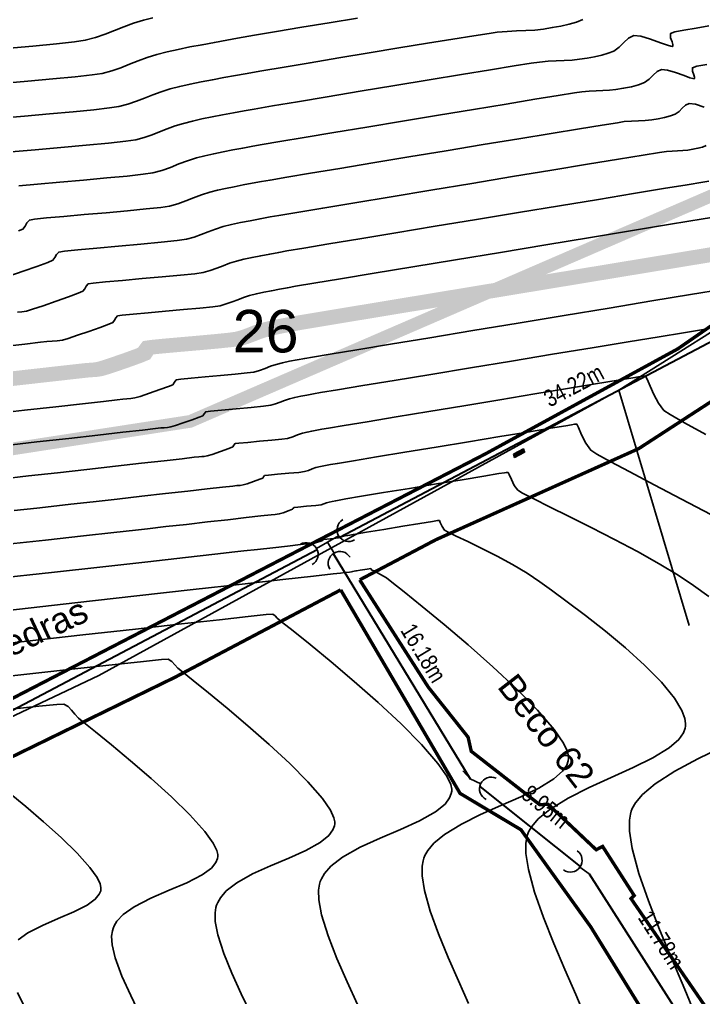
# Model space of a CAD drawing. Extents: x 360931 to 362237, y 7351473 to 7352200.
# Drawn here: x 361493 to 361533.2, y 7351632.7 to 7351690.3 of the extents above; entities that cross this region are included whole.
import ezdxf
from ezdxf.enums import TextEntityAlignment as Align

# ---------------------------------------------------------------- set-up
doc = ezdxf.new("R2010")
doc.units = 0
for name, color, linetype in [('A_Curvas Intermediarias', 37, 'Continuous'), ('A_Curvas Mestras', 32, 'Continuous'), ('AGUA', 3, 'Continuous'), ('LISTAGEM_TEXTO', 7, 'Continuous'), ('PONTOS-Pontos - Água_U', 1, 'Continuous'), ('PS_IND_COMPRIMENTO', 7, 'Continuous'), ('ZZ-Carimbo Texto', 7, 'Continuous')]:
    doc.layers.add(name, color=color, linetype=linetype)
doc.layers.add('TUBO_PE_80_NTS194_PN_12_5', color=5, linetype='Continuous', lineweight=30)
doc.styles.add('CARIMBO', font='arial.ttf', dxfattribs={"height": 2})
doc.styles.add('ROMANS', font='arial.ttf', dxfattribs={"height": 2})
doc.styles.get("Standard").update_dxf_attribs({"font": 'arial.ttf'})
picture_1 = doc.add_image_def('image1.tif', size_in_pixel=(23490, 20550))

# ---------------------------------------------------------------- blocks, each defined once
blk = doc.blocks.new('*U1160', base_point=(361544.508, 7351672.666))
for p, q in [((361544.382, 7351672.606), (361544.634, 7351672.77)), ((361544.59, 7351672.562), (361544.508, 7351672.688))]:
    blk.add_line(p, q)
for centre, start, end in [((361544.75, 7351672.845), 122.9683, 302.9683), ((361544.266, 7351672.532), 302.9683, 122.9683), ((361544.665, 7351672.447), 32.9683, 212.9683)]:
    blk.add_arc(centre, 0.138, start, end)
blk = doc.blocks.new('*U1161')
for p, q in [((-0.135, 0), (0, 0)), ((0, 0), (0.121, -0.049))]:
    blk.add_line(p, q)
blk.add_arc((-0.272, 0), 0.138, 270.0906, 90.0906)
blk = doc.blocks.new('*U1162')
for p, q in [((-0.135, 0), (0, 0)), ((0, 0), (0.121, -0.049))]:
    blk.add_line(p, q)
blk.add_arc((-0.272, 0), 0.138, 270.0906, 90.0906)

msp = doc.modelspace()

# ---------------------------------------------------------------- hatches: boundary and pattern name
h = msp.add_hatch()
h.set_pattern_fill('GRATE', color=256, scale=0.08, angle=118)
h.set_pattern_definition([(118, (-2.92939, 2.391954), (-0.05606717214654, -0.0298114442369), []), (208, (-2.9294, 2.39195), (0.119245776948, -0.224268688586), [])])
h.paths.add_polyline_path([(361522.06, 7351664.724), (361522.125, 7351664.533), (361522.716, 7351664.84), (361522.65, 7351665.031)])

# ---------------------------------------------------------------- linework, layer by layer
at = {"color": 0, "const_width": 0.2}
for points in [[(361418.062, 7351615.73), (361428.57, 7351620.209), (361442.639, 7351627.221), (361466.39, 7351637.679), (361485.303, 7351646.596), (361504.158, 7351656.341), (361520.394, 7351664.733), (361531.732, 7351670.921), (361539.767, 7351676.481), (361564.759, 7351694.257), (361569.859, 7351696.729), (361586.199, 7351702.555), (361595.11, 7351705.284), (361588.465, 7351719.596), (361578.767, 7351741.335), (361566.162, 7351734.098), (361548.463, 7351728.201), (361533.981, 7351723.108), (361524.91, 7351717.088)], [(361513.009, 7351657.326), (361517.493, 7351659.689), (361529.433, 7351665.051), (361541.691, 7351673.007)], [(361472.232, 7351636.239), (361486.788, 7351644.103), (361502.128, 7351651.591), (361511.89, 7351656.736)]]:
    msp.add_lwpolyline(points, dxfattribs=at)
at = {"color": 0, "elevation": 21.756}
msp.add_lwpolyline([(361522.06, 7351664.724), (361522.125, 7351664.533), (361522.716, 7351664.84), (361522.65, 7351665.031), (361522.06, 7351664.724)], dxfattribs=at)
at = {"color": 0, "const_width": 0.2}
for points, elevation in [([(361513.009, 7351657.326), (361517.043, 7351651.017), (361519.392, 7351648.062), (361519.573, 7351647.239), (361523.604, 7351644.095), (361524.104, 7351644.115), (361526.93, 7351641.441), (361527.307, 7351641.639), (361529.166, 7351638.746), (361528.981, 7351638.566), (361533.638, 7351631.802), (361545.321, 7351639.82), (361545.583, 7351639.484), (361549.553, 7351642.583), (361549.238, 7351642.949), (361550.055, 7351643.651), (361553.066, 7351640.058), (361553.351, 7351639.834), (361555.985, 7351636.376), (361564.36, 7351642.254), (361564.173, 7351644.21), (361562.831, 7351646.833), (361561.807, 7351646.249)], 21.841), ([(361500.587, 7351602.935), (361499.257, 7351604.418), (361504.533, 7351608.979), (361509.639, 7351614.008), (361510.112, 7351614.726), (361515.733, 7351619.705), (361515.929, 7351619.982), (361521.913, 7351624.275), (361522.27, 7351623.719), (361526.96, 7351626.591), (361526.654, 7351627.046), (361530.966, 7351629.851), (361526.602, 7351636.914), (361522.502, 7351642.619), (361518.917, 7351644.758), (361511.89, 7351656.736)], 10.051)]:
    msp.add_lwpolyline(points, dxfattribs=dict(at, elevation=elevation))
at = {"layer": 'A_Curvas Intermediarias', "flags": 128}
for points, elevation in [([(361491.838, 7351684.496), (361493.278, 7351684.622), (361494.745, 7351684.751), (361496.136, 7351684.877), (361497.349, 7351684.995), (361498.283, 7351685.099), (361498.837, 7351685.183), (361499.366, 7351685.322), (361499.864, 7351685.492), (361500.346, 7351685.68), (361500.828, 7351685.872), (361501.324, 7351686.056), (361501.849, 7351686.22), (361502.417, 7351686.364), (361503.027, 7351686.501), (361503.669, 7351686.632), (361504.335, 7351686.76), (361505.015, 7351686.886), (361505.702, 7351687.012), (361506.275, 7351687.113), (361507.253, 7351687.281), (361508.553, 7351687.501), (361510.092, 7351687.76), (361511.788, 7351688.044), (361513.558, 7351688.338), (361515.319, 7351688.63), (361516.99, 7351688.904), (361518.486, 7351689.148), (361519.726, 7351689.348), (361520.627, 7351689.489), (361521.106, 7351689.557), (361521.679, 7351689.608), (361522.24, 7351689.634), (361522.788, 7351689.655), (361523.319, 7351689.686), (361523.83, 7351689.744), (361524.34, 7351689.826), (361524.85, 7351689.921), (361525.338, 7351690.032), (361525.779, 7351690.158), (361526.149, 7351690.305)], 33), ([(361491.894, 7351686.536), (361493.464, 7351686.674), (361494.952, 7351686.809), (361496.251, 7351686.935), (361497.252, 7351687.046), (361497.844, 7351687.136), (361498.41, 7351687.285), (361498.944, 7351687.467), (361499.46, 7351687.668), (361499.976, 7351687.874), (361500.507, 7351688.071), (361501.069, 7351688.246), (361501.677, 7351688.401), (361502.33, 7351688.547), (361503.017, 7351688.688), (361503.73, 7351688.824), (361504.458, 7351688.959), (361505.194, 7351689.094), (361505.813, 7351689.204), (361506.811, 7351689.377), (361508.103, 7351689.596), (361509.601, 7351689.849), (361511.219, 7351690.12), (361512.87, 7351690.394)], 34), ([(361492.491, 7351682.518), (361493.91, 7351682.643), (361495.423, 7351682.775), (361496.901, 7351682.907), (361498.215, 7351683.032), (361499.234, 7351683.142), (361499.83, 7351683.23), (361500.321, 7351683.359), (361500.784, 7351683.517), (361501.233, 7351683.691), (361501.68, 7351683.87), (361502.141, 7351684.042), (361502.629, 7351684.194), (361503.158, 7351684.328), (361503.724, 7351684.455), (361504.321, 7351684.577), (361504.94, 7351684.695), (361505.572, 7351684.812), (361506.211, 7351684.93), (361506.805, 7351685.034), (361507.884, 7351685.218), (361509.349, 7351685.465), (361511.101, 7351685.758), (361513.041, 7351686.082), (361515.07, 7351686.419), (361517.091, 7351686.753), (361519.003, 7351687.068), (361520.709, 7351687.346), (361522.109, 7351687.573), (361523.104, 7351687.731), (361523.597, 7351687.803), (361524.093, 7351687.846), (361524.579, 7351687.87), (361525.053, 7351687.887), (361525.512, 7351687.914), (361525.955, 7351687.964), (361526.396, 7351688.036), (361526.837, 7351688.118), (361527.259, 7351688.213), (361527.641, 7351688.323), (361527.961, 7351688.45), (361528.28, 7351688.675), (361528.558, 7351688.959), (361528.836, 7351689.217), (361529.154, 7351689.366), (361529.561, 7351689.325), (361530.128, 7351689.153), (361530.72, 7351688.936), (361531.12, 7351688.792), (361531.331, 7351688.729), (361531.413, 7351688.72), (361531.434, 7351688.727), (361531.449, 7351688.752), (361531.45, 7351688.828), (361531.401, 7351688.989), (361531.31, 7351689.236), (361531.3, 7351689.482), (361531.549, 7351689.573), (361532.096, 7351689.681), (361532.811, 7351689.8), (361533.562, 7351689.925)], 32), ([(361492.937, 7351680.517), (361494.041, 7351680.619), (361495.351, 7351680.734), (361496.75, 7351680.856), (361498.116, 7351680.978), (361499.33, 7351681.094), (361500.272, 7351681.195), (361500.822, 7351681.276), (361501.364, 7351681.424), (361501.871, 7351681.605), (361502.366, 7351681.803), (361502.872, 7351681.996), (361503.41, 7351682.167), (361503.898, 7351682.291), (361504.421, 7351682.409), (361504.973, 7351682.522), (361505.545, 7351682.631), (361506.129, 7351682.739), (361506.719, 7351682.848), (361507.266, 7351682.943), (361508.301, 7351683.119), (361509.735, 7351683.36), (361511.476, 7351683.651), (361513.435, 7351683.977), (361515.52, 7351684.323), (361517.643, 7351684.675), (361519.712, 7351685.016), (361521.637, 7351685.333), (361523.327, 7351685.609), (361524.693, 7351685.831), (361525.644, 7351685.982), (361526.089, 7351686.049), (361526.507, 7351686.085), (361526.918, 7351686.105), (361527.318, 7351686.12), (361527.706, 7351686.142), (361528.079, 7351686.185), (361528.545, 7351686.261), (361529.005, 7351686.353), (361529.426, 7351686.463), (361529.773, 7351686.594), (361530.043, 7351686.785), (361530.277, 7351687.024), (361530.512, 7351687.242), (361530.78, 7351687.368), (361531.124, 7351687.334), (361531.603, 7351687.188), (361532.102, 7351687.006), (361532.44, 7351686.883), (361532.618, 7351686.831), (361532.688, 7351686.823), (361532.705, 7351686.829), (361532.718, 7351686.85), (361532.719, 7351686.914), (361532.678, 7351687.05), (361532.6, 7351687.259), (361532.592, 7351687.466), (361532.853, 7351687.552), (361533.446, 7351687.665)], 31), ([(361492.363, 7351675.203), (361493.197, 7351675.488), (361494.012, 7351675.776), (361494.648, 7351676.013), (361494.949, 7351676.144), (361495.072, 7351676.3), (361495.165, 7351676.483), (361495.292, 7351676.622), (361495.63, 7351676.675), (361496.425, 7351676.755), (361497.535, 7351676.855), (361498.816, 7351676.967), (361500.127, 7351677.083), (361501.324, 7351677.194), (361502.265, 7351677.292), (361502.807, 7351677.37), (361503.26, 7351677.493), (361503.684, 7351677.645), (361504.098, 7351677.81), (361504.521, 7351677.972), (361504.97, 7351678.115), (361505.463, 7351678.239), (361505.998, 7351678.355), (361506.562, 7351678.466), (361507.145, 7351678.575), (361507.736, 7351678.683), (361508.252, 7351678.773), (361509.316, 7351678.952), (361510.835, 7351679.206), (361512.716, 7351679.519), (361514.867, 7351679.876), (361517.195, 7351680.262), (361519.607, 7351680.661), (361522.011, 7351681.058), (361524.314, 7351681.437), (361526.424, 7351681.785), (361528.247, 7351682.084), (361529.691, 7351682.319), (361530.664, 7351682.476), (361531.072, 7351682.54), (361531.401, 7351682.567), (361531.722, 7351682.58), (361532.032, 7351682.594), (361532.328, 7351682.625), (361532.622, 7351682.674), (361532.913, 7351682.732), (361533.178, 7351682.801), (361533.397, 7351682.884)], 29), ([(361492.871, 7351673.081), (361493.127, 7351673.104), (361493.391, 7351673.149), (361493.753, 7351673.256), (361494.381, 7351673.462), (361495.134, 7351673.72), (361495.868, 7351673.98), (361496.442, 7351674.193), (361496.713, 7351674.311), (361496.824, 7351674.452), (361496.908, 7351674.617), (361497.023, 7351674.743), (361497.328, 7351674.79), (361498.045, 7351674.862), (361499.045, 7351674.953), (361500.201, 7351675.054), (361501.382, 7351675.158), (361502.462, 7351675.258), (361503.311, 7351675.347), (361503.8, 7351675.417), (361504.208, 7351675.528), (361504.59, 7351675.665), (361504.964, 7351675.813), (361505.345, 7351675.959), (361505.75, 7351676.088), (361506.195, 7351676.2), (361506.677, 7351676.305), (361507.186, 7351676.405), (361507.712, 7351676.503), (361508.245, 7351676.601), (361508.719, 7351676.683), (361509.728, 7351676.852), (361511.189, 7351677.096), (361513.019, 7351677.4), (361515.134, 7351677.751), (361517.451, 7351678.135), (361519.885, 7351678.537), (361522.353, 7351678.945), (361524.772, 7351679.344), (361527.057, 7351679.721), (361529.126, 7351680.061), (361530.895, 7351680.352), (361532.28, 7351680.579), (361533.197, 7351680.728), (361533.563, 7351680.785)], 28), ([(361491.906, 7351671.048), (361493.298, 7351671.205), (361494.216, 7351671.308), (361494.584, 7351671.349), (361494.901, 7351671.373), (361495.205, 7351671.395), (361495.517, 7351671.443), (361495.839, 7351671.538), (361496.399, 7351671.722), (361497.07, 7351671.952), (361497.724, 7351672.183), (361498.236, 7351672.373), (361498.477, 7351672.478), (361498.576, 7351672.604), (361498.651, 7351672.75), (361498.753, 7351672.863), (361499.025, 7351672.905), (361499.664, 7351672.97), (361500.555, 7351673.05), (361501.585, 7351673.14), (361502.638, 7351673.233), (361503.6, 7351673.322), (361504.356, 7351673.401), (361504.792, 7351673.464), (361505.156, 7351673.563), (361505.497, 7351673.685), (361505.83, 7351673.817), (361506.169, 7351673.947), (361506.53, 7351674.062), (361506.927, 7351674.162), (361507.356, 7351674.255), (361507.81, 7351674.344), (361508.278, 7351674.432), (361508.754, 7351674.519), (361509.237, 7351674.602), (361510.31, 7351674.782), (361511.879, 7351675.043), (361513.854, 7351675.37), (361516.143, 7351675.749), (361518.653, 7351676.164), (361521.292, 7351676.601), (361523.97, 7351677.043), (361526.593, 7351677.476), (361529.071, 7351677.884), (361531.311, 7351678.253), (361533.221, 7351678.567), (361534.709, 7351678.812)], 27), ([(361492.036, 7351665.222), (361494.001, 7351665.444), (361495.877, 7351665.655), (361497.589, 7351665.847), (361499.063, 7351666.013), (361500.223, 7351666.143), (361500.995, 7351666.23), (361501.303, 7351666.265), (361501.505, 7351666.28), (361501.697, 7351666.294), (361501.895, 7351666.324), (361502.161, 7351666.405), (361502.622, 7351666.559), (361503.137, 7351666.739), (361503.566, 7351666.895), (361503.77, 7351666.98), (361503.856, 7351667.106), (361503.945, 7351667.224), (361504.227, 7351667.261), (361504.881, 7351667.322), (361505.735, 7351667.397), (361506.617, 7351667.476), (361507.353, 7351667.549), (361507.77, 7351667.604), (361508.055, 7351667.685), (361508.322, 7351667.786), (361508.588, 7351667.89), (361508.871, 7351667.983), (361509.188, 7351668.061), (361509.536, 7351668.134), (361509.903, 7351668.204), (361510.279, 7351668.273), (361510.706, 7351668.345), (361511.707, 7351668.512), (361513.186, 7351668.758), (361515.045, 7351669.066), (361517.19, 7351669.421), (361519.522, 7351669.806), (361521.946, 7351670.207), (361524.365, 7351670.606), (361526.683, 7351670.989), (361528.802, 7351671.338), (361530.628, 7351671.639), (361532.062, 7351671.875), (361533.008, 7351672.03), (361533.371, 7351672.089)], 24), ([(361491.877, 7351663.257), (361493.508, 7351663.441), (361495.225, 7351663.634), (361496.956, 7351663.829), (361498.627, 7351664.017), (361500.166, 7351664.19), (361501.5, 7351664.34), (361502.556, 7351664.459), (361503.261, 7351664.538), (361503.543, 7351664.57), (361503.706, 7351664.582), (361503.861, 7351664.593), (361504.021, 7351664.618), (361504.32, 7351664.711), (361504.821, 7351664.883), (361505.301, 7351665.055), (361505.534, 7351665.147), (361505.604, 7351665.248), (361505.675, 7351665.344), (361505.899, 7351665.372), (361506.426, 7351665.42), (361507.116, 7351665.482), (361507.829, 7351665.546), (361508.425, 7351665.606), (361508.763, 7351665.651), (361509.066, 7351665.742), (361509.35, 7351665.854), (361509.651, 7351665.957), (361509.907, 7351666.02), (361510.188, 7351666.079), (361510.484, 7351666.135), (361510.788, 7351666.191), (361511.179, 7351666.257), (361512.101, 7351666.411), (361513.455, 7351666.635), (361515.146, 7351666.915), (361517.075, 7351667.235), (361519.146, 7351667.577), (361521.261, 7351667.926), (361523.322, 7351668.266), (361525.233, 7351668.582), (361526.896, 7351668.856), (361528.214, 7351669.073), (361529.089, 7351669.216), (361529.425, 7351669.271), (361529.644, 7351669.318), (361529.835, 7351669.309), (361529.936, 7351669.131), (361530.102, 7351668.736), (361530.327, 7351668.23), (361530.599, 7351667.717), (361530.91, 7351667.303), (361531.288, 7351667.054), (361532.137, 7351666.567), (361533.379, 7351665.882)], 23), ([(361492.659, 7351661.4), (361494.008, 7351661.55), (361494.842, 7351661.643), (361496, 7351661.774), (361497.318, 7351661.923), (361498.732, 7351662.082), (361500.176, 7351662.245), (361501.583, 7351662.403), (361502.889, 7351662.55), (361504.028, 7351662.678), (361504.934, 7351662.78), (361505.541, 7351662.848), (361505.783, 7351662.875), (361505.966, 7351662.888), (361506.147, 7351662.912), (361506.376, 7351662.984), (361506.759, 7351663.116), (361507.124, 7351663.247), (361507.298, 7351663.314), (361507.352, 7351663.391), (361507.406, 7351663.464), (361507.637, 7351663.49), (361508.174, 7351663.538), (361508.83, 7351663.597), (361509.419, 7351663.654), (361509.755, 7351663.698), (361509.986, 7351663.767), (361510.202, 7351663.853), (361510.431, 7351663.931), (361510.696, 7351663.994), (361510.989, 7351664.052), (361511.296, 7351664.108), (361511.694, 7351664.176), (361512.637, 7351664.333), (361514.002, 7351664.559), (361515.669, 7351664.835), (361517.513, 7351665.14), (361519.414, 7351665.454), (361521.249, 7351665.756), (361522.895, 7351666.028), (361524.23, 7351666.248), (361525.133, 7351666.396), (361525.479, 7351666.452), (361525.645, 7351666.487), (361525.791, 7351666.481), (361525.893, 7351666.284), (361526.073, 7351665.859), (361526.317, 7351665.364), (361526.609, 7351664.955), (361526.961, 7351664.73), (361527.754, 7351664.291), (361528.906, 7351663.677), (361530.332, 7351662.926), (361531.951, 7351662.08), (361533.679, 7351661.177)], 22), ([(361491.908, 7351659.379), (361494.515, 7351659.668), (361496.744, 7351659.916), (361498.531, 7351660.114), (361499.811, 7351660.256), (361500.519, 7351660.335), (361501.604, 7351660.458), (361502.806, 7351660.594), (361504.047, 7351660.733), (361505.246, 7351660.868), (361506.323, 7351660.989), (361507.198, 7351661.088), (361507.791, 7351661.154), (361508.023, 7351661.18), (361508.149, 7351661.19), (361508.273, 7351661.205), (361508.503, 7351661.281), (361508.866, 7351661.409), (361509.062, 7351661.482), (361509.099, 7351661.534), (361509.136, 7351661.584), (361509.37, 7351661.607), (361509.884, 7351661.654), (361510.427, 7351661.705), (361510.748, 7351661.745), (361510.906, 7351661.792), (361511.054, 7351661.851), (361511.212, 7351661.904), (361511.393, 7351661.948), (361511.594, 7351661.987), (361511.805, 7351662.026), (361512.193, 7351662.092), (361513.112, 7351662.244), (361514.41, 7351662.459), (361515.933, 7351662.711), (361517.526, 7351662.974), (361519.037, 7351663.223), (361520.31, 7351663.433), (361521.194, 7351663.579), (361521.533, 7351663.634), (361521.645, 7351663.654), (361521.747, 7351663.654), (361521.81, 7351663.523), (361521.935, 7351663.231), (361522.106, 7351662.889), (361522.308, 7351662.607), (361522.599, 7351662.431), (361523.25, 7351662.095), (361524.189, 7351661.626), (361525.343, 7351661.052), (361526.637, 7351660.402), (361528, 7351659.704), (361529.356, 7351658.986), (361530.635, 7351658.276), (361531.761, 7351657.602), (361532.661, 7351656.993), (361533.558, 7351656.344)], 21), ([(361519.412, 7351632.393), (361518.822, 7351633.724), (361518.215, 7351635.11), (361517.644, 7351636.495), (361517.163, 7351637.826), (361516.824, 7351639.048), (361516.691, 7351639.91), (361516.69, 7351640.471), (361516.743, 7351640.797), (361516.787, 7351640.945), (361516.849, 7351641.1), (361517.018, 7351641.399), (361517.372, 7351641.823), (361518.004, 7351642.349), (361518.992, 7351642.951), (361520.123, 7351643.509), (361521.315, 7351644.038), (361522.485, 7351644.554), (361523.552, 7351645.073), (361524.432, 7351645.611), (361524.947, 7351646.065), (361525.195, 7351646.426), (361525.285, 7351646.677), (361525.305, 7351646.807), (361525.305, 7351646.931), (361525.244, 7351647.215), (361525.01, 7351647.718), (361524.464, 7351648.512), (361523.477, 7351649.657), (361522.239, 7351650.912), (361520.845, 7351652.213), (361519.392, 7351653.498), (361517.976, 7351654.701), (361516.69, 7351655.761), (361515.632, 7351656.612), (361514.897, 7351657.193), (361514.579, 7351657.438), (361514.23, 7351657.651), (361513.874, 7351657.831), (361513.707, 7351657.911), (361513.684, 7351657.956), (361513.66, 7351657.999), (361513.44, 7351657.965), (361513.039, 7351657.899), (361512.822, 7351657.862), (361512.772, 7351657.852), (361512.686, 7351657.839), (361512.597, 7351657.825), (361512.524, 7351657.793), (361512.404, 7351657.779), (361512.142, 7351657.75), (361511.871, 7351657.72), (361511.447, 7351657.672), (361510.293, 7351657.543), (361508.484, 7351657.342), (361506.097, 7351657.075), (361503.209, 7351656.752), (361499.896, 7351656.382), (361496.234, 7351655.972), (361492.301, 7351655.531)], 19), ([(361512.884, 7351632.338), (361512.273, 7351633.675), (361511.671, 7351635.039), (361511.145, 7351636.37), (361510.762, 7351637.607), (361510.602, 7351638.491), (361510.59, 7351639.07), (361510.642, 7351639.411), (361510.687, 7351639.565), (361510.754, 7351639.729), (361510.935, 7351640.041), (361511.316, 7351640.476), (361511.992, 7351641.002), (361513.038, 7351641.59), (361514.21, 7351642.126), (361515.407, 7351642.634), (361516.528, 7351643.139), (361517.473, 7351643.666), (361518.032, 7351644.121), (361518.304, 7351644.49), (361518.402, 7351644.752), (361518.424, 7351644.889), (361518.424, 7351645.008), (361518.363, 7351645.279), (361518.135, 7351645.763), (361517.603, 7351646.528), (361516.642, 7351647.633), (361515.44, 7351648.845), (361514.09, 7351650.102), (361512.686, 7351651.341), (361511.322, 7351652.499), (361510.092, 7351653.514), (361509.091, 7351654.323), (361508.411, 7351654.864), (361508.148, 7351655.074), (361508.028, 7351655.213), (361507.895, 7351655.315), (361507.512, 7351655.278), (361506.439, 7351655.163), (361504.75, 7351654.979), (361502.516, 7351654.732), (361499.81, 7351654.431), (361496.702, 7351654.084), (361493.266, 7351653.7), (361489.573, 7351653.285)], 18), ([(361506.596, 7351631.784), (361506.04, 7351632.968), (361505.491, 7351634.169), (361505.009, 7351635.34), (361504.657, 7351636.432), (361504.51, 7351637.216), (361504.499, 7351637.736), (361504.546, 7351638.044), (361504.588, 7351638.185), (361504.648, 7351638.335), (361504.813, 7351638.621), (361505.157, 7351639.016), (361505.767, 7351639.491), (361506.707, 7351640.018), (361507.759, 7351640.493), (361508.834, 7351640.943), (361509.84, 7351641.391), (361510.688, 7351641.862), (361511.19, 7351642.271), (361511.434, 7351642.606), (361511.522, 7351642.846), (361511.542, 7351642.971), (361511.542, 7351643.08), (361511.489, 7351643.327), (361511.287, 7351643.763), (361510.815, 7351644.449), (361509.961, 7351645.436), (361508.891, 7351646.516), (361507.687, 7351647.634), (361506.433, 7351648.737), (361505.211, 7351649.771), (361504.104, 7351650.681), (361503.196, 7351651.413), (361502.568, 7351651.913), (361502.305, 7351652.127), (361502.124, 7351652.333), (361501.95, 7351652.531), (361501.743, 7351652.663), (361501.346, 7351652.633), (361500.276, 7351652.525), (361498.608, 7351652.347), (361496.416, 7351652.108), (361493.774, 7351651.817), (361490.756, 7351651.481)], 17), ([(361500.094, 7351631.702), (361499.534, 7351632.86), (361499.016, 7351634.002), (361498.617, 7351635.074), (361498.436, 7351635.848), (361498.407, 7351636.362), (361498.448, 7351636.666), (361498.488, 7351636.806), (361498.549, 7351636.955), (361498.721, 7351637.237), (361499.084, 7351637.626), (361499.729, 7351638.086), (361500.712, 7351638.594), (361501.783, 7351639.055), (361502.827, 7351639.5), (361503.732, 7351639.961), (361504.277, 7351640.361), (361504.543, 7351640.691), (361504.64, 7351640.928), (361504.66, 7351641.053), (361504.66, 7351641.16), (361504.603, 7351641.403), (361504.388, 7351641.836), (361503.895, 7351642.519), (361503.014, 7351643.498), (361501.928, 7351644.558), (361500.733, 7351645.638), (361499.524, 7351646.677), (361498.396, 7351647.612), (361497.447, 7351648.382), (361496.77, 7351648.925), (361496.462, 7351649.179), (361496.248, 7351649.418), (361496.049, 7351649.66), (361495.838, 7351649.87), (361495.59, 7351650.01), (361495.182, 7351649.988), (361494.123, 7351649.888), (361492.49, 7351649.719)], 16), ([(361534.331, 7351647.476), (361532.911, 7351646.788), (361531.567, 7351646.072), (361530.398, 7351645.322), (361529.657, 7351644.695), (361529.247, 7351644.208), (361529.055, 7351643.874), (361528.987, 7351643.705), (361528.939, 7351643.543), (361528.884, 7351643.176), (361528.891, 7351642.53), (361529.049, 7351641.513), (361529.443, 7351640.047), (361529.999, 7351638.433), (361530.658, 7351636.745), (361531.36, 7351635.057), (361532.045, 7351633.444), (361532.653, 7351631.978)], 21)]:
    msp.add_lwpolyline(points, dxfattribs=dict(at, elevation=elevation))
at = {"layer": 'A_Curvas Mestras', "flags": 128}
for points, elevation in [([(361492.183, 7351688.596), (361493.769, 7351688.74), (361495.154, 7351688.875), (361496.22, 7351688.993), (361496.852, 7351689.089), (361497.455, 7351689.248), (361498.024, 7351689.442), (361498.574, 7351689.656), (361499.124, 7351689.875), (361499.69, 7351690.086), (361500.289, 7351690.273), (361500.841, 7351690.414)], 35), ([(361492.928, 7351677.862), (361493.184, 7351677.976), (361493.32, 7351678.148), (361493.422, 7351678.349), (361493.562, 7351678.502), (361493.864, 7351678.552), (361494.577, 7351678.626), (361495.59, 7351678.72), (361496.793, 7351678.825), (361498.077, 7351678.937), (361499.331, 7351679.05), (361500.445, 7351679.155), (361501.31, 7351679.249), (361501.815, 7351679.323), (361502.312, 7351679.459), (361502.777, 7351679.625), (361503.232, 7351679.806), (361503.696, 7351679.984), (361504.19, 7351680.141), (361504.638, 7351680.255), (361505.118, 7351680.363), (361505.625, 7351680.466), (361506.15, 7351680.567), (361506.686, 7351680.666), (361507.228, 7351680.766), (361507.731, 7351680.853), (361508.722, 7351681.021), (361510.117, 7351681.255), (361511.834, 7351681.541), (361513.791, 7351681.867), (361515.906, 7351682.218), (361518.095, 7351682.58), (361520.276, 7351682.94), (361522.367, 7351683.285), (361524.286, 7351683.6), (361525.949, 7351683.873), (361527.274, 7351684.088), (361528.178, 7351684.233), (361528.58, 7351684.294), (361529.006, 7351684.329), (361529.42, 7351684.346), (361529.821, 7351684.365), (361530.204, 7351684.405), (361530.584, 7351684.468), (361530.959, 7351684.543), (361531.302, 7351684.632), (361531.585, 7351684.739), (361531.805, 7351684.895), (361531.996, 7351685.09), (361532.187, 7351685.267), (361532.406, 7351685.371), (361532.777, 7351685.319), (361533.285, 7351685.149)], 30), ([(361491.248, 7351667.081), (361493.28, 7351667.309), (361495.119, 7351667.516), (361496.691, 7351667.693), (361497.921, 7351667.831), (361498.737, 7351667.923), (361499.064, 7351667.959), (361499.303, 7351667.978), (361499.533, 7351667.994), (361499.769, 7351668.031), (361500.086, 7351668.126), (361500.634, 7351668.308), (361501.246, 7351668.522), (361501.759, 7351668.709), (361502.006, 7351668.813), (361502.109, 7351668.964), (361502.214, 7351669.103), (361502.474, 7351669.141), (361503.079, 7351669.2), (361503.902, 7351669.273), (361504.812, 7351669.353), (361505.681, 7351669.432), (361506.379, 7351669.502), (361506.778, 7351669.557), (361507.118, 7351669.654), (361507.436, 7351669.774), (361507.753, 7351669.899), (361508.091, 7351670.01), (361508.469, 7351670.103), (361508.884, 7351670.189), (361509.322, 7351670.272), (361509.771, 7351670.355), (361510.223, 7351670.432), (361511.279, 7351670.608), (361512.845, 7351670.868), (361514.827, 7351671.197), (361517.131, 7351671.578), (361519.664, 7351671.997), (361522.332, 7351672.438), (361525.042, 7351672.886), (361527.701, 7351673.325), (361530.213, 7351673.739), (361532.487, 7351674.114), (361534.427, 7351674.434)], 25), ([(361526.292, 7351631.574), (361525.728, 7351632.918), (361525.091, 7351634.39), (361524.436, 7351635.927), (361523.821, 7351637.463), (361523.303, 7351638.936), (361522.936, 7351640.279), (361522.791, 7351641.219), (361522.787, 7351641.823), (361522.841, 7351642.17), (361522.887, 7351642.325), (361522.952, 7351642.487), (361523.133, 7351642.802), (361523.514, 7351643.254), (361524.2, 7351643.82), (361525.277, 7351644.481), (361526.513, 7351645.101), (361527.818, 7351645.694), (361529.1, 7351646.274), (361530.268, 7351646.854), (361531.233, 7351647.447), (361531.797, 7351647.939), (361532.068, 7351648.324), (361532.165, 7351648.589), (361532.187, 7351648.725), (361532.191, 7351648.864), (361532.149, 7351649.161), (361531.972, 7351649.646), (361531.547, 7351650.354), (361530.767, 7351651.31), (361529.779, 7351652.312), (361528.656, 7351653.322), (361527.473, 7351654.304), (361526.304, 7351655.222), (361525.223, 7351656.037), (361524.304, 7351656.714), (361523.62, 7351657.216), (361522.868, 7351657.724), (361522.005, 7351658.234), (361521.093, 7351658.726), (361520.196, 7351659.181), (361519.376, 7351659.581), (361518.696, 7351659.906), (361518.219, 7351660.139), (361518.008, 7351660.259), (361517.863, 7351660.474), (361517.753, 7351660.711), (361517.703, 7351660.827), (361517.647, 7351660.824), (361517.588, 7351660.816), (361517.297, 7351660.768), (361516.555, 7351660.646), (361515.541, 7351660.479), (361514.432, 7351660.295), (361513.406, 7351660.126), (361512.64, 7351659.999), (361512.313, 7351659.944), (361512.137, 7351659.911), (361511.992, 7351659.878), (361511.866, 7351659.833), (361511.74, 7351659.792), (361511.482, 7351659.762), (361511.079, 7351659.725), (361510.867, 7351659.705), (361510.827, 7351659.649), (361510.718, 7351659.61), (361510.517, 7351659.539), (361510.398, 7351659.499), (361510.331, 7351659.492), (361510.263, 7351659.486), (361510.056, 7351659.462), (361509.521, 7351659.402), (361508.764, 7351659.317), (361507.888, 7351659.218), (361506.997, 7351659.118), (361506.195, 7351659.027), (361505.653, 7351658.967), (361504.485, 7351658.837), (361502.757, 7351658.644), (361500.535, 7351658.397), (361497.886, 7351658.102), (361494.875, 7351657.766), (361491.569, 7351657.397)], 20), ([(361492.909, 7351636.142), (361493.472, 7351636.544), (361494.33, 7351636.988), (361495.265, 7351637.39), (361496.178, 7351637.779), (361496.968, 7351638.181), (361497.444, 7351638.531), (361497.677, 7351638.819), (361497.761, 7351639.026), (361497.779, 7351639.135), (361497.778, 7351639.228), (361497.73, 7351639.439), (361497.547, 7351639.813), (361497.125, 7351640.401), (361496.369, 7351641.243), (361495.435, 7351642.155), (361494.404, 7351643.086), (361493.356, 7351643.985), (361492.373, 7351644.8)], 15), ([(361493.338, 7351632.084), (361492.874, 7351633.047)], 15)]:
    msp.add_lwpolyline(points, dxfattribs=dict(at, elevation=elevation))
at = {"layer": 'AGUA', "color": 3}
for points in [[(361528.254, 7351668.491), (361537.304, 7351674.171), (361546.564, 7351680.921), (361556.864, 7351688.111), (361559.924, 7351690.031)], [(361528.254, 7351668.491), (361497.644, 7351651.701), (361474.954, 7351640.951), (361457.414, 7351632.781), (361442.554, 7351625.811), (361435.884, 7351622.621)], [(361528.254, 7351668.491), (361532.404, 7351654.631)]]:
    msp.add_lwpolyline(points, dxfattribs=at)
at = {"layer": 'LISTAGEM_TEXTO', "color": 3, "const_width": 0.75, "elevation": 82}
msp.add_lwpolyline([(361523.7, 7351756.873), (361511.33, 7351757.982), (361498.466, 7351765.259), (361495.486, 7351771.577), (361464.036, 7351756.741), (361458.263, 7351746.907), (361448.957, 7351726.83), (361437.449, 7351720.38), (361434.744, 7351715.83), (361412.836, 7351678.871), (361412.627, 7351668.067), (361435.653, 7351665.543), (361441.908, 7351657.196), (361503.026, 7351666.652), (361536.566, 7351681.165), (361551.447, 7351668.93), (361566.951, 7351662.595), (361569.508, 7351649.105), (361593.285, 7351639.839), (361727.858, 7351658.655), (361789.322, 7351701.351), (361828.667, 7351718.275)], dxfattribs=at)
at = {"layer": 'LISTAGEM_TEXTO', "color": 41, "true_color": 0xf4ee51, "const_width": 0.85, "elevation": 26}
for points in [[(361490.648, 7351668.96), (361492.62, 7351669.182), (361494.299, 7351669.371), (361495.61, 7351669.518), (361496.476, 7351669.615), (361496.824, 7351669.654), (361497.102, 7351669.675), (361497.369, 7351669.694), (361497.643, 7351669.737), (361498.011, 7351669.847), (361498.647, 7351670.06), (361499.36, 7351670.307), (361499.955, 7351670.525), (361500.241, 7351670.645), (361500.361, 7351670.821), (361500.484, 7351670.983), (361500.785, 7351671.027), (361501.488, 7351671.096), (361502.444, 7351671.181), (361503.502, 7351671.273), (361504.511, 7351671.365), (361505.322, 7351671.447), (361505.785, 7351671.511), (361506.18, 7351671.623), (361506.549, 7351671.762), (361506.918, 7351671.907), (361507.311, 7351672.036), (361507.659, 7351672.123), (361508.036, 7351672.205), (361508.434, 7351672.284), (361508.845, 7351672.36), (361509.262, 7351672.437), (361509.705, 7351672.513), (361510.719, 7351672.682), (361512.221, 7351672.931), (361514.128, 7351673.247), (361516.357, 7351673.616), (361518.827, 7351674.024), (361521.454, 7351674.458), (361524.155, 7351674.904), (361526.849, 7351675.348), (361529.453, 7351675.778), (361531.883, 7351676.179), (361534.058, 7351676.537)], [(361490.794, 7351668.963), (361492.767, 7351669.185), (361494.446, 7351669.374), (361495.757, 7351669.521), (361496.623, 7351669.619), (361496.97, 7351669.657), (361497.249, 7351669.679), (361497.516, 7351669.698), (361497.789, 7351669.74), (361498.158, 7351669.851), (361498.794, 7351670.063), (361499.506, 7351670.311), (361500.102, 7351670.528), (361500.388, 7351670.649), (361500.508, 7351670.824), (361500.63, 7351670.986), (361500.932, 7351671.03), (361501.635, 7351671.099), (361502.591, 7351671.184), (361503.648, 7351671.276), (361504.658, 7351671.368), (361505.469, 7351671.45), (361505.932, 7351671.514), (361506.327, 7351671.626), (361506.696, 7351671.765), (361507.064, 7351671.91), (361507.457, 7351672.039), (361507.805, 7351672.126), (361508.182, 7351672.208), (361508.58, 7351672.287), (361508.992, 7351672.364), (361509.409, 7351672.44), (361509.852, 7351672.516), (361510.866, 7351672.685), (361512.367, 7351672.934), (361514.274, 7351673.25), (361516.504, 7351673.619), (361518.973, 7351674.027), (361521.6, 7351674.461), (361524.302, 7351674.907), (361526.996, 7351675.352), (361529.599, 7351675.781), (361532.03, 7351676.182), (361534.204, 7351676.54)]]:
    msp.add_lwpolyline(points, dxfattribs=at)
at = {"layer": 'TUBO_PE_80_NTS194_PN_12_5', "linetype": 'Continuous'}
for points in [[(361540.766, 7351675.07), (361511.841, 7351659.822)], [(361470.959, 7351638.27), (361510.495, 7351659.112)], [(361511.454, 7351658.872), (361519.52, 7351645.613)], [(361520.078, 7351645.167), (361525.988, 7351640.448)], [(361526.517, 7351640.025), (361532.492, 7351630.653)]]:
    msp.add_lwpolyline(points, dxfattribs=at)

# ---------------------------------------------------------------- block references
at = {"layer": 'PONTOS-Pontos - Água_U', "xscale": 5, "yscale": 5, "zscale": 5}
for name, p, rotation in [('*U1160', (361511.111, 7351659.437), 357.3090458231774), ('*U1161', (361519.52, 7351645.613), 154.6491767924884), ('*U1162', (361526.517, 7351640.025), 324.3473369943293)]:
    msp.add_blockref(name, p, dxfattribs=dict(at, rotation=rotation))

# ---------------------------------------------------------------- texts
at = {"layer": 'LISTAGEM_TEXTO', "color": 1, "insert": (361505.525, 7351673.213), "char_height": 2.5, "attachment_point": 1}
msp.add_mtext_dynamic_manual_height_columns('26', width=7.17137, gutter_width=12.5, heights=[0], dxfattribs=at)
at = {"layer": 'PS_IND_COMPRIMENTO', "style": 'ROMANS', "width": 0.8}
for s, rotation, p in [('34.22m', 27.79643, (361525.604, 7351668.773)), ('16.18m', 301.31174, (361516.769, 7351653.022)), ('8.95m', 321.39363, (361523.969, 7351643.979)), ('11.78m', 302.51412, (361530.769, 7351636.145))]:
    msp.add_text(s, height=1, rotation=rotation, dxfattribs=at).set_placement(p, align=Align.MIDDLE_CENTER)
at = {"layer": 'ZZ-Carimbo Texto', "style": 'CARIMBO'}
for s, rotation, p in [('Rua das Pedras', 25.21412, (361490.052, 7351652.462)), ('Beco 62', 307.76223, (361524, 7351648.455))]:
    msp.add_text(s, height=1.5, rotation=rotation, dxfattribs=at).set_placement(p, align=Align.MIDDLE_CENTER)

# ---------------------------------------------------------------- pictures from other files: only their frames are drawn
at = {"lineweight": 30}
image = msp.add_image(picture_1, insert=(361177.259, 7351517.423, -3.228), size_in_units=(579.285, 506.782), dxfattribs=dict(at, fade=58))
image.dxf.flags = 15

doc.saveas('drawing.dxf')
